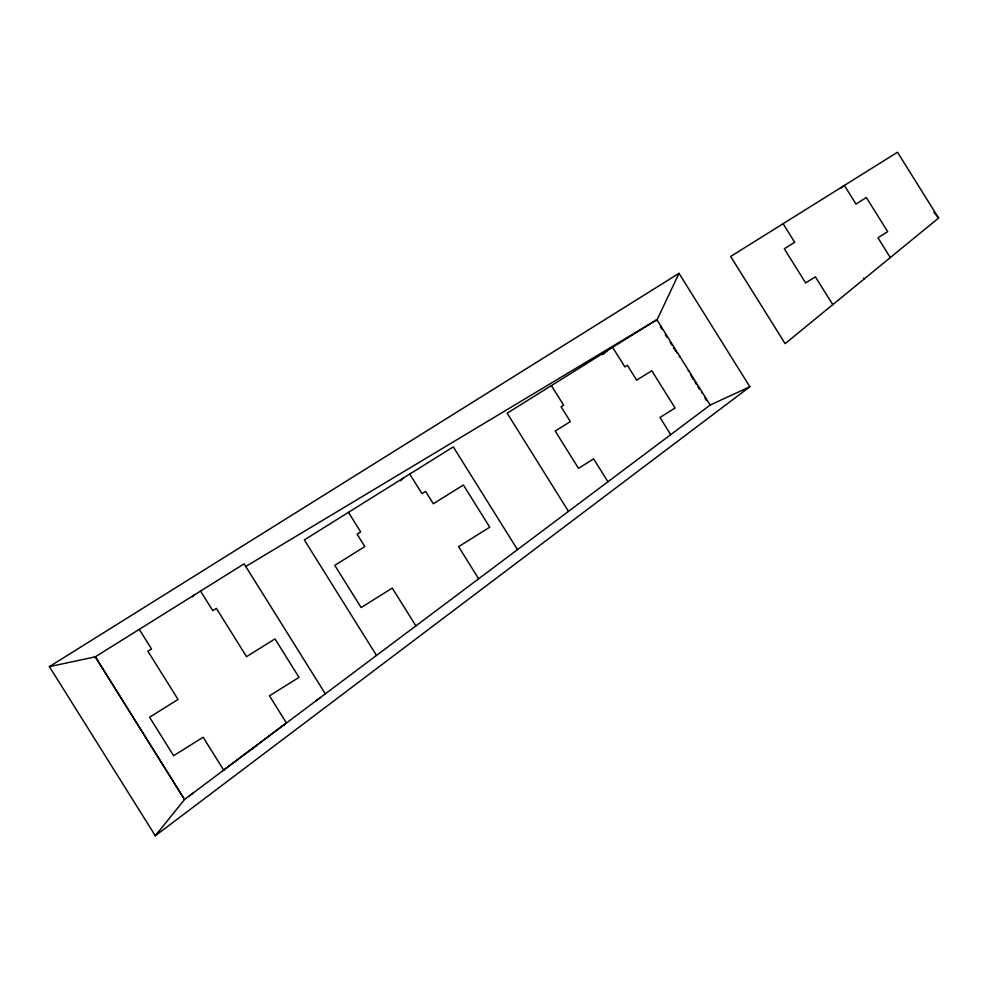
<?xml version="1.0" encoding="UTF-8"?>
<svg xmlns="http://www.w3.org/2000/svg" width="988" height="988" viewBox="0 0 988 988"><rect width="100%" height="100%" fill="white"/><g stroke="black" fill="none" stroke-linecap="round" stroke-linejoin="round"><path stroke-width="1.48" d="M679.003 273.343L49.4 666.641L155.301 835.762L749.843 386.753L679.003 273.343L656.637 320.705L656.242 320.087L245.765 566.482M158.117 832.254L155.301 835.762L184.521 799.502L710.187 405.043L749.843 386.753M192.364 596.801L194.587 594.788M400.424 480.823L403.746 477.809M602.89 354.655L607.324 350.641M841.121 188.016L843.394 186.053M938.6 218.027L785.127 343.651L730.663 256.472L897.499 152.238L938.6 218.027L933.808 212.284M192.833 793.265L191.351 794.389M227.154 767.515L225.807 768.528M256.127 745.779L254.781 746.78M285.1 724.031L283.754 725.044M318.754 698.775L320.31 697.491M190.931 794.698L189.437 795.822M224.474 769.529L222.856 770.739M253.447 747.793L251.829 748.99M282.42 726.044L280.802 727.254M317.407 699.788L316.074 700.788M49.4 666.641L95.243 656.847L244.122 563.852L325.324 693.848M661.034 326.373L660.416 326.769L662.034 329.362M679.151 356.767L679.781 356.372M690.464 374.872L691.094 374.489M701.789 392.989L702.406 392.594M676.619 352.704L677.533 352.79M688.167 370.833L688.858 370.895M863.623 278.085L864.241 278.9M95.243 656.847L184.521 799.502L95.367 656.773M890.299 257.559L877.937 237.762L887.693 231.674L866.353 197.526L855.966 204.022L844.357 185.448M783.101 223.708L794.698 242.295L784.311 248.778L805.64 282.926L815.384 276.838L832.773 304.65M710.187 405.043L656.872 319.692L507.165 413.206L568.483 511.376M665.282 334.549L666.9 337.143M670.136 342.33L671.754 344.923M673.384 347.517L675.804 351.407M691.217 376.082L693.477 379.701M694.984 382.109L696.491 384.517M697.997 386.938L699.504 389.346M704.901 397.991L706.469 400.486M670.704 434.671L659.959 417.467L675.088 408.007L651.796 370.735L636.667 380.182L627.38 365.325L624.861 366.894L612.634 347.331M551.366 385.592L563.592 405.166L561.061 406.747L570.348 421.604L555.219 431.052L578.511 468.337L593.64 458.889L607.929 481.774M517.49 549.637L453.282 446.86L304.341 539.905L376.502 655.439M478.661 578.783L458.593 546.66L489.752 527.197L463.397 485.009L433.324 503.781L425.581 491.382L421.962 493.642L409.736 474.067M348.468 512.34L360.694 531.914L357.088 534.175L364.831 546.574L334.771 565.358L361.126 607.546L392.273 588.082L415.886 625.886M200.539 591.071L212.766 610.646L216.384 608.386L246.543 656.662L274.997 638.89L299.018 677.36L269.477 695.811L286.409 722.932L223.646 770.035L203.158 737.246L173.616 755.697L149.583 717.226L178.038 699.455L147.879 651.178L151.497 648.918L139.271 629.344"/></g></svg>
